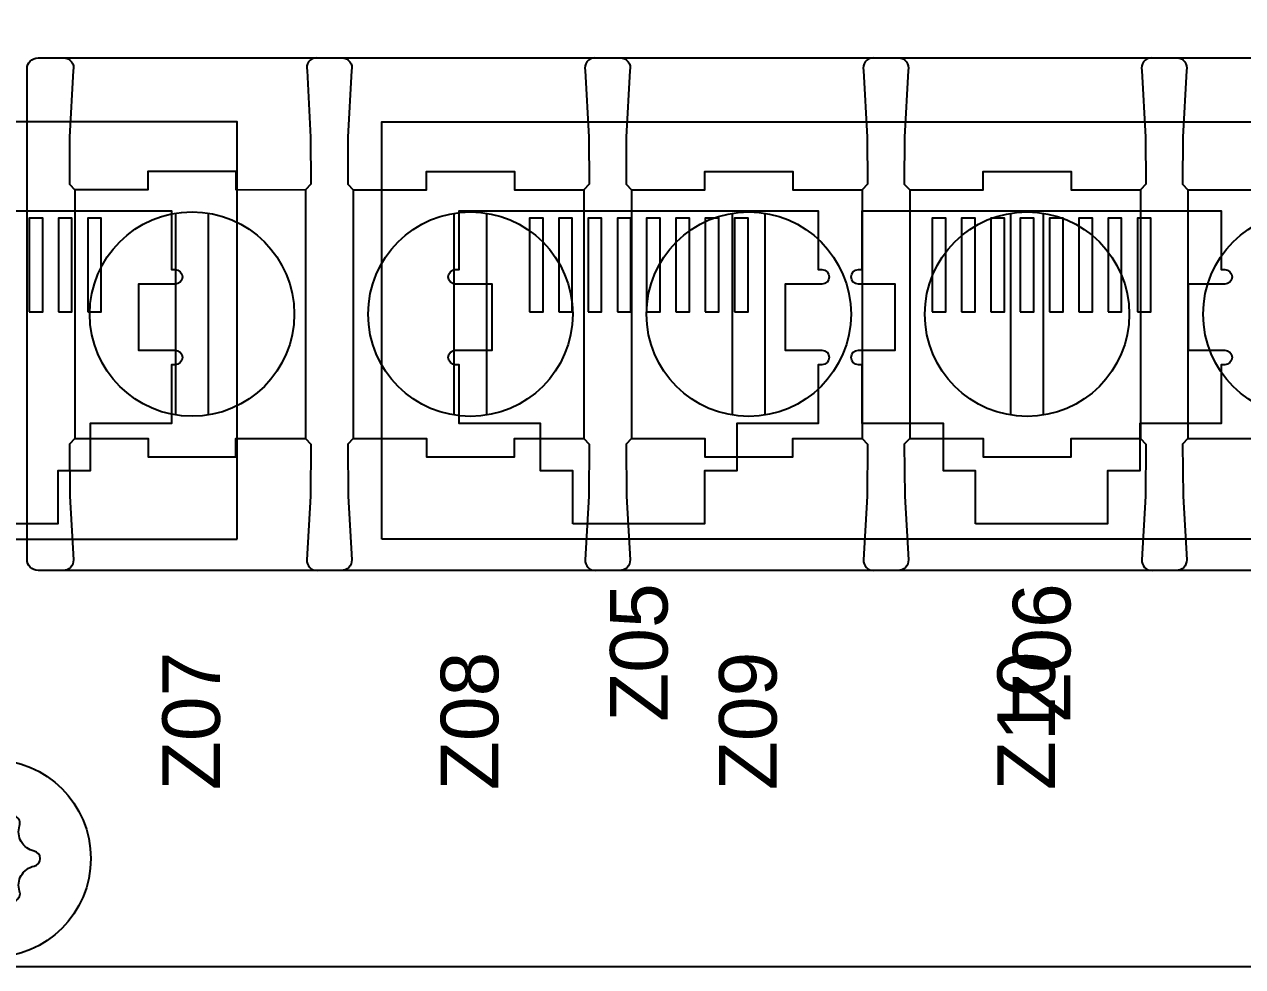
# Model space of a CAD drawing. Extents: x 0.3 to 23.7, y 0.2 to 17.8.
# Drawn here: x 20.347 to 22.011, y 1.569 to 2.856 of the extents above; entities that cross this region are included whole.
import ezdxf

# ---------------------------------------------------------------- set-up
doc = ezdxf.new("R2010")
doc.units = 0
doc.header["$MEASUREMENT"] = 0
for name, color, linetype in [('5_01__81__1_AMP_PHASE__1_A', 7, 'CONTINUOUS'), ('5_02__82__1_AMP_PHASE__5_A', 7, 'CONTINUOUS'), ('5_03__83__1_AMP_PHASE__2_5', 7, 'CONTINUOUS'), ('5_04__85__5_AMP_PHASE__5_A', 7, 'CONTINUOUS'), ('5_05__86__5_AMP_PHASE__1_A', 7, 'CONTINUOUS'), ('5_06__87__5_AMP_PHASE__2_5', 7, 'CONTINUOUS'), ('5_07__L1__1-NEUTRAL_ROGOWS', 7, 'CONTINUOUS'), ('6_00_____DWG', 7, 'CONTINUOUS')]:
    doc.layers.add(name, color=color, linetype=linetype)
doc.styles.add('ARIAL', font='arial.ttf')

msp = doc.modelspace()

# ---------------------------------------------------------------- linework, layer by layer
at = {"layer": '5_01__81__1_AMP_PHASE__1_A'}
msp.add_lwpolyline([(20.3661, 2.8098), (22.6811, 2.8098, -0.414186), (22.6961, 2.7948), (22.6961, 2.1248, -0.414214), (22.6811, 2.1098), (20.3661, 2.1098, -0.414485), (20.3511, 2.1248), (20.3511, 2.7948, -0.413969)], format="xyb", close=True, dxfattribs=at)
for points in [[(20.4011, 2.8097, -0.49765), (20.414, 2.7927), (20.4091, 2.7017), (20.4088, 2.6371), (20.4161, 2.6298), (20.4161, 2.2898), (20.4088, 2.2824), (20.4093, 2.2113), (20.4144, 2.1243, -0.428696), (20.4, 2.1098, 6.093453)], [(20.7462, 2.8097, 0.49765), (20.7333, 2.7927), (20.7382, 2.7017), (20.7385, 2.6371), (20.7311, 2.6298), (20.7311, 2.2898), (20.7385, 2.2824), (20.738, 2.2113), (20.7329, 2.1243, 0.428696), (20.7472, 2.1098, -6.093453)], [(20.7811, 2.8097, -0.49765), (20.794, 2.7927), (20.7891, 2.7017), (20.7888, 2.6371), (20.7961, 2.6298), (20.7961, 2.2898), (20.7888, 2.2824), (20.7893, 2.2113), (20.7944, 2.1243, -0.428696), (20.78, 2.1098, 6.093453)], [(21.1262, 2.8097, 0.49765), (21.1132, 2.7927), (21.1182, 2.7017), (21.1185, 2.6371), (21.1111, 2.6298), (21.1111, 2.2898), (21.1185, 2.2824), (21.118, 2.2113), (21.1129, 2.1243, 0.428696), (21.1272, 2.1098, -6.093453)], [(21.1611, 2.8097, -0.49765), (21.174, 2.7927), (21.1691, 2.7017), (21.1688, 2.6371), (21.1761, 2.6298), (21.1761, 2.2898), (21.1688, 2.2824), (21.1693, 2.2113), (21.1744, 2.1243, -0.428696), (21.16, 2.1098, 6.093453)], [(21.5062, 2.8097, 0.49765), (21.4932, 2.7927), (21.4982, 2.7017), (21.4985, 2.6371), (21.4911, 2.6298), (21.4911, 2.2898), (21.4985, 2.2824), (21.498, 2.2113), (21.4929, 2.1243, 0.428696), (21.5072, 2.1098, -6.093453)], [(21.5411, 2.8097, -0.49765), (21.554, 2.7927), (21.5491, 2.7017), (21.5488, 2.6371), (21.5561, 2.6298), (21.5561, 2.2898), (21.5488, 2.2824), (21.5493, 2.2113), (21.5544, 2.1243, -0.428696), (21.54, 2.1098, 6.093453)], [(21.8862, 2.8097, 0.49765), (21.8732, 2.7927), (21.8781, 2.7017), (21.8784, 2.6371), (21.8711, 2.6298), (21.8711, 2.2898), (21.8784, 2.2824), (21.8779, 2.2113), (21.8729, 2.1243, 0.428696), (21.8872, 2.1098, -6.093453)], [(21.9211, 2.8097, -0.49765), (21.934, 2.7927), (21.9291, 2.7017), (21.9288, 2.6371), (21.9361, 2.6298), (21.9361, 2.2898), (21.9288, 2.2824), (21.9293, 2.2113), (21.9343, 2.1243, -0.428696), (21.92, 2.1098, 6.093453)]]:
    msp.add_lwpolyline(points, format="xyb", dxfattribs=at)
for points in [[(20.4163, 2.6299), (20.5163, 2.6299), (20.5163, 2.6549), (20.6363, 2.6549), (20.6363, 2.6299), (20.7311, 2.6298)], [(20.7964, 2.6298), (20.8964, 2.6298), (20.8964, 2.6548), (21.0164, 2.6548), (21.0164, 2.6298), (21.1112, 2.6296)], [(21.1764, 2.6298), (21.2764, 2.6298), (21.2764, 2.6548), (21.3964, 2.6548), (21.3964, 2.6298), (21.4912, 2.6296)], [(21.5564, 2.6298), (21.6564, 2.6298), (21.6564, 2.6548), (21.7764, 2.6548), (21.7764, 2.6298), (21.8712, 2.6296)], [(21.9364, 2.6298), (22.0364, 2.6298), (22.0364, 2.6548), (22.1564, 2.6548), (22.1564, 2.6298), (22.2512, 2.6296)], [(20.5541, 2.3221), (20.5541, 2.5978)], [(20.5981, 2.5979), (20.5981, 2.322)], [(20.9342, 2.3219), (20.9342, 2.5976)], [(20.9782, 2.5977), (20.9782, 2.3218)], [(21.3142, 2.3219), (21.3142, 2.5976)], [(21.3582, 2.5977), (21.3582, 2.3218)], [(21.6942, 2.3219), (21.6942, 2.5976)], [(21.7382, 2.5977), (21.7382, 2.3218)], [(20.4163, 2.2899), (20.5163, 2.2899), (20.5163, 2.2649), (20.6363, 2.2649), (20.6363, 2.2899), (20.7311, 2.2901)], [(20.7964, 2.2898), (20.8964, 2.2898), (20.8964, 2.2648), (21.0164, 2.2648), (21.0164, 2.2898), (21.1112, 2.2899)], [(21.1764, 2.2898), (21.2764, 2.2898), (21.2764, 2.2648), (21.3964, 2.2648), (21.3964, 2.2898), (21.4912, 2.2899)], [(21.5564, 2.2898), (21.6564, 2.2898), (21.6564, 2.2648), (21.7764, 2.2648), (21.7764, 2.2898), (21.8712, 2.2899)], [(21.9364, 2.2898), (22.0364, 2.2898), (22.0364, 2.2648), (22.1564, 2.2648), (22.1564, 2.2898), (22.2512, 2.2899)]]:
    msp.add_lwpolyline(points, dxfattribs=at)
for centre in [(20.5763, 2.4599), (20.9564, 2.4598), (21.3364, 2.4598), (21.7164, 2.4598), (22.0964, 2.4598)]:
    msp.add_circle(centre, 0.1396, dxfattribs=at)
at = {"layer": '5_02__82__1_AMP_PHASE__5_A'}
msp.add_lwpolyline([(20.3661, 2.8098), (22.6811, 2.8098, -0.414186), (22.6961, 2.7948), (22.6961, 2.1248, -0.414214), (22.6811, 2.1098), (20.3661, 2.1098, -0.414485), (20.3511, 2.1248), (20.3511, 2.7948, -0.413969)], format="xyb", close=True, dxfattribs=at)
for points in [[(20.4011, 2.8097, -0.49765), (20.414, 2.7927), (20.4091, 2.7017), (20.4088, 2.6371), (20.4161, 2.6298), (20.4161, 2.2898), (20.4088, 2.2824), (20.4093, 2.2113), (20.4144, 2.1243, -0.428696), (20.4, 2.1098, 6.093453)], [(20.7462, 2.8097, 0.49765), (20.7333, 2.7927), (20.7382, 2.7017), (20.7385, 2.6371), (20.7311, 2.6298), (20.7311, 2.2898), (20.7385, 2.2824), (20.738, 2.2113), (20.7329, 2.1243, 0.428696), (20.7472, 2.1098, -6.093453)], [(20.7811, 2.8097, -0.49765), (20.794, 2.7927), (20.7891, 2.7017), (20.7888, 2.6371), (20.7961, 2.6298), (20.7961, 2.2898), (20.7888, 2.2824), (20.7893, 2.2113), (20.7944, 2.1243, -0.428696), (20.78, 2.1098, 6.093453)], [(21.1262, 2.8097, 0.49765), (21.1132, 2.7927), (21.1182, 2.7017), (21.1185, 2.6371), (21.1111, 2.6298), (21.1111, 2.2898), (21.1185, 2.2824), (21.118, 2.2113), (21.1129, 2.1243, 0.428696), (21.1272, 2.1098, -6.093453)], [(21.1611, 2.8097, -0.49765), (21.174, 2.7927), (21.1691, 2.7017), (21.1688, 2.6371), (21.1761, 2.6298), (21.1761, 2.2898), (21.1688, 2.2824), (21.1693, 2.2113), (21.1744, 2.1243, -0.428696), (21.16, 2.1098, 6.093453)], [(21.5062, 2.8097, 0.49765), (21.4932, 2.7927), (21.4982, 2.7017), (21.4985, 2.6371), (21.4911, 2.6298), (21.4911, 2.2898), (21.4985, 2.2824), (21.498, 2.2113), (21.4929, 2.1243, 0.428696), (21.5072, 2.1098, -6.093453)], [(21.5411, 2.8097, -0.49765), (21.554, 2.7927), (21.5491, 2.7017), (21.5488, 2.6371), (21.5561, 2.6298), (21.5561, 2.2898), (21.5488, 2.2824), (21.5493, 2.2113), (21.5544, 2.1243, -0.428696), (21.54, 2.1098, 6.093453)], [(21.8862, 2.8097, 0.49765), (21.8732, 2.7927), (21.8781, 2.7017), (21.8784, 2.6371), (21.8711, 2.6298), (21.8711, 2.2898), (21.8784, 2.2824), (21.8779, 2.2113), (21.8729, 2.1243, 0.428696), (21.8872, 2.1098, -6.093453)], [(21.9211, 2.8097, -0.49765), (21.934, 2.7927), (21.9291, 2.7017), (21.9288, 2.6371), (21.9361, 2.6298), (21.9361, 2.2898), (21.9288, 2.2824), (21.9293, 2.2113), (21.9343, 2.1243, -0.428696), (21.92, 2.1098, 6.093453)]]:
    msp.add_lwpolyline(points, format="xyb", dxfattribs=at)
for points in [[(20.4163, 2.6299), (20.5163, 2.6299), (20.5163, 2.6549), (20.6363, 2.6549), (20.6363, 2.6299), (20.7311, 2.6298)], [(20.7964, 2.6298), (20.8964, 2.6298), (20.8964, 2.6548), (21.0164, 2.6548), (21.0164, 2.6298), (21.1112, 2.6296)], [(21.1764, 2.6298), (21.2764, 2.6298), (21.2764, 2.6548), (21.3964, 2.6548), (21.3964, 2.6298), (21.4912, 2.6296)], [(21.5564, 2.6298), (21.6564, 2.6298), (21.6564, 2.6548), (21.7764, 2.6548), (21.7764, 2.6298), (21.8712, 2.6296)], [(21.9364, 2.6298), (22.0364, 2.6298), (22.0364, 2.6548), (22.1564, 2.6548), (22.1564, 2.6298), (22.2512, 2.6296)], [(20.5541, 2.3221), (20.5541, 2.5978)], [(20.5981, 2.5979), (20.5981, 2.322)], [(20.9342, 2.3219), (20.9342, 2.5976)], [(20.9782, 2.5977), (20.9782, 2.3218)], [(21.3142, 2.3219), (21.3142, 2.5976)], [(21.3582, 2.5977), (21.3582, 2.3218)], [(21.6942, 2.3219), (21.6942, 2.5976)], [(21.7382, 2.5977), (21.7382, 2.3218)], [(20.4163, 2.2899), (20.5163, 2.2899), (20.5163, 2.2649), (20.6363, 2.2649), (20.6363, 2.2899), (20.7311, 2.2901)], [(20.7964, 2.2898), (20.8964, 2.2898), (20.8964, 2.2648), (21.0164, 2.2648), (21.0164, 2.2898), (21.1112, 2.2899)], [(21.1764, 2.2898), (21.2764, 2.2898), (21.2764, 2.2648), (21.3964, 2.2648), (21.3964, 2.2898), (21.4912, 2.2899)], [(21.5564, 2.2898), (21.6564, 2.2898), (21.6564, 2.2648), (21.7764, 2.2648), (21.7764, 2.2898), (21.8712, 2.2899)], [(21.9364, 2.2898), (22.0364, 2.2898), (22.0364, 2.2648), (22.1564, 2.2648), (22.1564, 2.2898), (22.2512, 2.2899)]]:
    msp.add_lwpolyline(points, dxfattribs=at)
for centre in [(20.5763, 2.4599), (20.9564, 2.4598), (21.3364, 2.4598), (21.7164, 2.4598), (22.0964, 2.4598)]:
    msp.add_circle(centre, 0.1396, dxfattribs=at)
at = {"layer": '5_03__83__1_AMP_PHASE__2_5'}
msp.add_lwpolyline([(20.3661, 2.8098), (22.6811, 2.8098, -0.414186), (22.6961, 2.7948), (22.6961, 2.1248, -0.414214), (22.6811, 2.1098), (20.3661, 2.1098, -0.414485), (20.3511, 2.1248), (20.3511, 2.7948, -0.413969)], format="xyb", close=True, dxfattribs=at)
for points in [[(20.4011, 2.8097, -0.49765), (20.414, 2.7927), (20.4091, 2.7017), (20.4088, 2.6371), (20.4161, 2.6298), (20.4161, 2.2898), (20.4088, 2.2824), (20.4093, 2.2113), (20.4144, 2.1243, -0.428696), (20.4, 2.1098, 6.093453)], [(20.7462, 2.8097, 0.49765), (20.7333, 2.7927), (20.7382, 2.7017), (20.7385, 2.6371), (20.7311, 2.6298), (20.7311, 2.2898), (20.7385, 2.2824), (20.738, 2.2113), (20.7329, 2.1243, 0.428696), (20.7472, 2.1098, -6.093453)], [(20.7811, 2.8097, -0.49765), (20.794, 2.7927), (20.7891, 2.7017), (20.7888, 2.6371), (20.7961, 2.6298), (20.7961, 2.2898), (20.7888, 2.2824), (20.7893, 2.2113), (20.7944, 2.1243, -0.428696), (20.78, 2.1098, 6.093453)], [(21.1262, 2.8097, 0.49765), (21.1132, 2.7927), (21.1182, 2.7017), (21.1185, 2.6371), (21.1111, 2.6298), (21.1111, 2.2898), (21.1185, 2.2824), (21.118, 2.2113), (21.1129, 2.1243, 0.428696), (21.1272, 2.1098, -6.093453)], [(21.1611, 2.8097, -0.49765), (21.174, 2.7927), (21.1691, 2.7017), (21.1688, 2.6371), (21.1761, 2.6298), (21.1761, 2.2898), (21.1688, 2.2824), (21.1693, 2.2113), (21.1744, 2.1243, -0.428696), (21.16, 2.1098, 6.093453)], [(21.5062, 2.8097, 0.49765), (21.4932, 2.7927), (21.4982, 2.7017), (21.4985, 2.6371), (21.4911, 2.6298), (21.4911, 2.2898), (21.4985, 2.2824), (21.498, 2.2113), (21.4929, 2.1243, 0.428696), (21.5072, 2.1098, -6.093453)], [(21.5411, 2.8097, -0.49765), (21.554, 2.7927), (21.5491, 2.7017), (21.5488, 2.6371), (21.5561, 2.6298), (21.5561, 2.2898), (21.5488, 2.2824), (21.5493, 2.2113), (21.5544, 2.1243, -0.428696), (21.54, 2.1098, 6.093453)], [(21.8862, 2.8097, 0.49765), (21.8732, 2.7927), (21.8781, 2.7017), (21.8784, 2.6371), (21.8711, 2.6298), (21.8711, 2.2898), (21.8784, 2.2824), (21.8779, 2.2113), (21.8729, 2.1243, 0.428696), (21.8872, 2.1098, -6.093453)], [(21.9211, 2.8097, -0.49765), (21.934, 2.7927), (21.9291, 2.7017), (21.9288, 2.6371), (21.9361, 2.6298), (21.9361, 2.2898), (21.9288, 2.2824), (21.9293, 2.2113), (21.9343, 2.1243, -0.428696), (21.92, 2.1098, 6.093453)]]:
    msp.add_lwpolyline(points, format="xyb", dxfattribs=at)
for points in [[(20.4163, 2.6299), (20.5163, 2.6299), (20.5163, 2.6549), (20.6363, 2.6549), (20.6363, 2.6299), (20.7311, 2.6298)], [(20.7964, 2.6298), (20.8964, 2.6298), (20.8964, 2.6548), (21.0164, 2.6548), (21.0164, 2.6298), (21.1112, 2.6296)], [(21.1764, 2.6298), (21.2764, 2.6298), (21.2764, 2.6548), (21.3964, 2.6548), (21.3964, 2.6298), (21.4912, 2.6296)], [(21.5564, 2.6298), (21.6564, 2.6298), (21.6564, 2.6548), (21.7764, 2.6548), (21.7764, 2.6298), (21.8712, 2.6296)], [(21.9364, 2.6298), (22.0364, 2.6298), (22.0364, 2.6548), (22.1564, 2.6548), (22.1564, 2.6298), (22.2512, 2.6296)], [(20.5541, 2.3221), (20.5541, 2.5978)], [(20.5981, 2.5979), (20.5981, 2.322)], [(20.9342, 2.3219), (20.9342, 2.5976)], [(20.9782, 2.5977), (20.9782, 2.3218)], [(21.3142, 2.3219), (21.3142, 2.5976)], [(21.3582, 2.5977), (21.3582, 2.3218)], [(21.6942, 2.3219), (21.6942, 2.5976)], [(21.7382, 2.5977), (21.7382, 2.3218)], [(20.4163, 2.2899), (20.5163, 2.2899), (20.5163, 2.2649), (20.6363, 2.2649), (20.6363, 2.2899), (20.7311, 2.2901)], [(20.7964, 2.2898), (20.8964, 2.2898), (20.8964, 2.2648), (21.0164, 2.2648), (21.0164, 2.2898), (21.1112, 2.2899)], [(21.1764, 2.2898), (21.2764, 2.2898), (21.2764, 2.2648), (21.3964, 2.2648), (21.3964, 2.2898), (21.4912, 2.2899)], [(21.5564, 2.2898), (21.6564, 2.2898), (21.6564, 2.2648), (21.7764, 2.2648), (21.7764, 2.2898), (21.8712, 2.2899)], [(21.9364, 2.2898), (22.0364, 2.2898), (22.0364, 2.2648), (22.1564, 2.2648), (22.1564, 2.2898), (22.2512, 2.2899)]]:
    msp.add_lwpolyline(points, dxfattribs=at)
for centre in [(20.5763, 2.4599), (20.9564, 2.4598), (21.3364, 2.4598), (21.7164, 2.4598), (22.0964, 2.4598)]:
    msp.add_circle(centre, 0.1396, dxfattribs=at)
at = {"layer": '5_04__85__5_AMP_PHASE__5_A'}
msp.add_lwpolyline([(20.3661, 2.8098), (22.6811, 2.8098, -0.414186), (22.6961, 2.7948), (22.6961, 2.1248, -0.414214), (22.6811, 2.1098), (20.3661, 2.1098, -0.414485), (20.3511, 2.1248), (20.3511, 2.7948, -0.413969)], format="xyb", close=True, dxfattribs=at)
for points in [[(20.4011, 2.8097, -0.49765), (20.414, 2.7927), (20.4091, 2.7017), (20.4088, 2.6371), (20.4161, 2.6298), (20.4161, 2.2898), (20.4088, 2.2824), (20.4093, 2.2113), (20.4144, 2.1243, -0.428696), (20.4, 2.1098, 6.093453)], [(20.7462, 2.8097, 0.49765), (20.7333, 2.7927), (20.7382, 2.7017), (20.7385, 2.6371), (20.7311, 2.6298), (20.7311, 2.2898), (20.7385, 2.2824), (20.738, 2.2113), (20.7329, 2.1243, 0.428696), (20.7472, 2.1098, -6.093453)], [(20.7811, 2.8097, -0.49765), (20.794, 2.7927), (20.7891, 2.7017), (20.7888, 2.6371), (20.7961, 2.6298), (20.7961, 2.2898), (20.7888, 2.2824), (20.7893, 2.2113), (20.7944, 2.1243, -0.428696), (20.78, 2.1098, 6.093453)], [(21.1262, 2.8097, 0.49765), (21.1132, 2.7927), (21.1182, 2.7017), (21.1185, 2.6371), (21.1111, 2.6298), (21.1111, 2.2898), (21.1185, 2.2824), (21.118, 2.2113), (21.1129, 2.1243, 0.428696), (21.1272, 2.1098, -6.093453)], [(21.1611, 2.8097, -0.49765), (21.174, 2.7927), (21.1691, 2.7017), (21.1688, 2.6371), (21.1761, 2.6298), (21.1761, 2.2898), (21.1688, 2.2824), (21.1693, 2.2113), (21.1744, 2.1243, -0.428696), (21.16, 2.1098, 6.093453)], [(21.5062, 2.8097, 0.49765), (21.4932, 2.7927), (21.4982, 2.7017), (21.4985, 2.6371), (21.4911, 2.6298), (21.4911, 2.2898), (21.4985, 2.2824), (21.498, 2.2113), (21.4929, 2.1243, 0.428696), (21.5072, 2.1098, -6.093453)], [(21.5411, 2.8097, -0.49765), (21.554, 2.7927), (21.5491, 2.7017), (21.5488, 2.6371), (21.5561, 2.6298), (21.5561, 2.2898), (21.5488, 2.2824), (21.5493, 2.2113), (21.5544, 2.1243, -0.428696), (21.54, 2.1098, 6.093453)], [(21.8862, 2.8097, 0.49765), (21.8732, 2.7927), (21.8781, 2.7017), (21.8784, 2.6371), (21.8711, 2.6298), (21.8711, 2.2898), (21.8784, 2.2824), (21.8779, 2.2113), (21.8729, 2.1243, 0.428696), (21.8872, 2.1098, -6.093453)], [(21.9211, 2.8097, -0.49765), (21.934, 2.7927), (21.9291, 2.7017), (21.9288, 2.6371), (21.9361, 2.6298), (21.9361, 2.2898), (21.9288, 2.2824), (21.9293, 2.2113), (21.9343, 2.1243, -0.428696), (21.92, 2.1098, 6.093453)]]:
    msp.add_lwpolyline(points, format="xyb", dxfattribs=at)
for points in [[(20.4163, 2.6299), (20.5163, 2.6299), (20.5163, 2.6549), (20.6363, 2.6549), (20.6363, 2.6299), (20.7311, 2.6298)], [(20.7964, 2.6298), (20.8964, 2.6298), (20.8964, 2.6548), (21.0164, 2.6548), (21.0164, 2.6298), (21.1112, 2.6296)], [(21.1764, 2.6298), (21.2764, 2.6298), (21.2764, 2.6548), (21.3964, 2.6548), (21.3964, 2.6298), (21.4912, 2.6296)], [(21.5564, 2.6298), (21.6564, 2.6298), (21.6564, 2.6548), (21.7764, 2.6548), (21.7764, 2.6298), (21.8712, 2.6296)], [(21.9364, 2.6298), (22.0364, 2.6298), (22.0364, 2.6548), (22.1564, 2.6548), (22.1564, 2.6298), (22.2512, 2.6296)], [(20.5541, 2.3221), (20.5541, 2.5978)], [(20.5981, 2.5979), (20.5981, 2.322)], [(20.9342, 2.3219), (20.9342, 2.5976)], [(20.9782, 2.5977), (20.9782, 2.3218)], [(21.3142, 2.3219), (21.3142, 2.5976)], [(21.3582, 2.5977), (21.3582, 2.3218)], [(21.6942, 2.3219), (21.6942, 2.5976)], [(21.7382, 2.5977), (21.7382, 2.3218)], [(20.4163, 2.2899), (20.5163, 2.2899), (20.5163, 2.2649), (20.6363, 2.2649), (20.6363, 2.2899), (20.7311, 2.2901)], [(20.7964, 2.2898), (20.8964, 2.2898), (20.8964, 2.2648), (21.0164, 2.2648), (21.0164, 2.2898), (21.1112, 2.2899)], [(21.1764, 2.2898), (21.2764, 2.2898), (21.2764, 2.2648), (21.3964, 2.2648), (21.3964, 2.2898), (21.4912, 2.2899)], [(21.5564, 2.2898), (21.6564, 2.2898), (21.6564, 2.2648), (21.7764, 2.2648), (21.7764, 2.2898), (21.8712, 2.2899)], [(21.9364, 2.2898), (22.0364, 2.2898), (22.0364, 2.2648), (22.1564, 2.2648), (22.1564, 2.2898), (22.2512, 2.2899)]]:
    msp.add_lwpolyline(points, dxfattribs=at)
for centre in [(20.5763, 2.4599), (20.9564, 2.4598), (21.3364, 2.4598), (21.7164, 2.4598), (22.0964, 2.4598)]:
    msp.add_circle(centre, 0.1396, dxfattribs=at)
at = {"layer": '5_05__86__5_AMP_PHASE__1_A'}
msp.add_lwpolyline([(20.3661, 2.8098), (22.6811, 2.8098, -0.414186), (22.6961, 2.7948), (22.6961, 2.1248, -0.414214), (22.6811, 2.1098), (20.3661, 2.1098, -0.414485), (20.3511, 2.1248), (20.3511, 2.7948, -0.413969)], format="xyb", close=True, dxfattribs=at)
for points in [[(20.4011, 2.8097, -0.49765), (20.414, 2.7927), (20.4091, 2.7017), (20.4088, 2.6371), (20.4161, 2.6298), (20.4161, 2.2898), (20.4088, 2.2824), (20.4093, 2.2113), (20.4144, 2.1243, -0.428696), (20.4, 2.1098, 6.093453)], [(20.7462, 2.8097, 0.49765), (20.7333, 2.7927), (20.7382, 2.7017), (20.7385, 2.6371), (20.7311, 2.6298), (20.7311, 2.2898), (20.7385, 2.2824), (20.738, 2.2113), (20.7329, 2.1243, 0.428696), (20.7472, 2.1098, -6.093453)], [(20.7811, 2.8097, -0.49765), (20.794, 2.7927), (20.7891, 2.7017), (20.7888, 2.6371), (20.7961, 2.6298), (20.7961, 2.2898), (20.7888, 2.2824), (20.7893, 2.2113), (20.7944, 2.1243, -0.428696), (20.78, 2.1098, 6.093453)], [(21.1262, 2.8097, 0.49765), (21.1132, 2.7927), (21.1182, 2.7017), (21.1185, 2.6371), (21.1111, 2.6298), (21.1111, 2.2898), (21.1185, 2.2824), (21.118, 2.2113), (21.1129, 2.1243, 0.428696), (21.1272, 2.1098, -6.093453)], [(21.1611, 2.8097, -0.49765), (21.174, 2.7927), (21.1691, 2.7017), (21.1688, 2.6371), (21.1761, 2.6298), (21.1761, 2.2898), (21.1688, 2.2824), (21.1693, 2.2113), (21.1744, 2.1243, -0.428696), (21.16, 2.1098, 6.093453)], [(21.5062, 2.8097, 0.49765), (21.4932, 2.7927), (21.4982, 2.7017), (21.4985, 2.6371), (21.4911, 2.6298), (21.4911, 2.2898), (21.4985, 2.2824), (21.498, 2.2113), (21.4929, 2.1243, 0.428696), (21.5072, 2.1098, -6.093453)], [(21.5411, 2.8097, -0.49765), (21.554, 2.7927), (21.5491, 2.7017), (21.5488, 2.6371), (21.5561, 2.6298), (21.5561, 2.2898), (21.5488, 2.2824), (21.5493, 2.2113), (21.5544, 2.1243, -0.428696), (21.54, 2.1098, 6.093453)], [(21.8862, 2.8097, 0.49765), (21.8732, 2.7927), (21.8781, 2.7017), (21.8784, 2.6371), (21.8711, 2.6298), (21.8711, 2.2898), (21.8784, 2.2824), (21.8779, 2.2113), (21.8729, 2.1243, 0.428696), (21.8872, 2.1098, -6.093453)], [(21.9211, 2.8097, -0.49765), (21.934, 2.7927), (21.9291, 2.7017), (21.9288, 2.6371), (21.9361, 2.6298), (21.9361, 2.2898), (21.9288, 2.2824), (21.9293, 2.2113), (21.9343, 2.1243, -0.428696), (21.92, 2.1098, 6.093453)]]:
    msp.add_lwpolyline(points, format="xyb", dxfattribs=at)
for points in [[(20.4163, 2.6299), (20.5163, 2.6299), (20.5163, 2.6549), (20.6363, 2.6549), (20.6363, 2.6299), (20.7311, 2.6298)], [(20.7964, 2.6298), (20.8964, 2.6298), (20.8964, 2.6548), (21.0164, 2.6548), (21.0164, 2.6298), (21.1112, 2.6296)], [(21.1764, 2.6298), (21.2764, 2.6298), (21.2764, 2.6548), (21.3964, 2.6548), (21.3964, 2.6298), (21.4912, 2.6296)], [(21.5564, 2.6298), (21.6564, 2.6298), (21.6564, 2.6548), (21.7764, 2.6548), (21.7764, 2.6298), (21.8712, 2.6296)], [(21.9364, 2.6298), (22.0364, 2.6298), (22.0364, 2.6548), (22.1564, 2.6548), (22.1564, 2.6298), (22.2512, 2.6296)], [(20.5541, 2.3221), (20.5541, 2.5978)], [(20.5981, 2.5979), (20.5981, 2.322)], [(20.9342, 2.3219), (20.9342, 2.5976)], [(20.9782, 2.5977), (20.9782, 2.3218)], [(21.3142, 2.3219), (21.3142, 2.5976)], [(21.3582, 2.5977), (21.3582, 2.3218)], [(21.6942, 2.3219), (21.6942, 2.5976)], [(21.7382, 2.5977), (21.7382, 2.3218)], [(20.4163, 2.2899), (20.5163, 2.2899), (20.5163, 2.2649), (20.6363, 2.2649), (20.6363, 2.2899), (20.7311, 2.2901)], [(20.7964, 2.2898), (20.8964, 2.2898), (20.8964, 2.2648), (21.0164, 2.2648), (21.0164, 2.2898), (21.1112, 2.2899)], [(21.1764, 2.2898), (21.2764, 2.2898), (21.2764, 2.2648), (21.3964, 2.2648), (21.3964, 2.2898), (21.4912, 2.2899)], [(21.5564, 2.2898), (21.6564, 2.2898), (21.6564, 2.2648), (21.7764, 2.2648), (21.7764, 2.2898), (21.8712, 2.2899)], [(21.9364, 2.2898), (22.0364, 2.2898), (22.0364, 2.2648), (22.1564, 2.2648), (22.1564, 2.2898), (22.2512, 2.2899)]]:
    msp.add_lwpolyline(points, dxfattribs=at)
for centre in [(20.5763, 2.4599), (20.9564, 2.4598), (21.3364, 2.4598), (21.7164, 2.4598), (22.0964, 2.4598)]:
    msp.add_circle(centre, 0.1396, dxfattribs=at)
at = {"layer": '5_06__87__5_AMP_PHASE__2_5'}
msp.add_lwpolyline([(20.3661, 2.8098), (22.6811, 2.8098, -0.414186), (22.6961, 2.7948), (22.6961, 2.1248, -0.414214), (22.6811, 2.1098), (20.3661, 2.1098, -0.414485), (20.3511, 2.1248), (20.3511, 2.7948, -0.413969)], format="xyb", close=True, dxfattribs=at)
for points in [[(20.4011, 2.8097, -0.49765), (20.414, 2.7927), (20.4091, 2.7017), (20.4088, 2.6371), (20.4161, 2.6298), (20.4161, 2.2898), (20.4088, 2.2824), (20.4093, 2.2113), (20.4144, 2.1243, -0.428696), (20.4, 2.1098, 6.093453)], [(20.7462, 2.8097, 0.49765), (20.7333, 2.7927), (20.7382, 2.7017), (20.7385, 2.6371), (20.7311, 2.6298), (20.7311, 2.2898), (20.7385, 2.2824), (20.738, 2.2113), (20.7329, 2.1243, 0.428696), (20.7472, 2.1098, -6.093453)], [(20.7811, 2.8097, -0.49765), (20.794, 2.7927), (20.7891, 2.7017), (20.7888, 2.6371), (20.7961, 2.6298), (20.7961, 2.2898), (20.7888, 2.2824), (20.7893, 2.2113), (20.7944, 2.1243, -0.428696), (20.78, 2.1098, 6.093453)], [(21.1262, 2.8097, 0.49765), (21.1132, 2.7927), (21.1182, 2.7017), (21.1185, 2.6371), (21.1111, 2.6298), (21.1111, 2.2898), (21.1185, 2.2824), (21.118, 2.2113), (21.1129, 2.1243, 0.428696), (21.1272, 2.1098, -6.093453)], [(21.1611, 2.8097, -0.49765), (21.174, 2.7927), (21.1691, 2.7017), (21.1688, 2.6371), (21.1761, 2.6298), (21.1761, 2.2898), (21.1688, 2.2824), (21.1693, 2.2113), (21.1744, 2.1243, -0.428696), (21.16, 2.1098, 6.093453)], [(21.5062, 2.8097, 0.49765), (21.4932, 2.7927), (21.4982, 2.7017), (21.4985, 2.6371), (21.4911, 2.6298), (21.4911, 2.2898), (21.4985, 2.2824), (21.498, 2.2113), (21.4929, 2.1243, 0.428696), (21.5072, 2.1098, -6.093453)], [(21.5411, 2.8097, -0.49765), (21.554, 2.7927), (21.5491, 2.7017), (21.5488, 2.6371), (21.5561, 2.6298), (21.5561, 2.2898), (21.5488, 2.2824), (21.5493, 2.2113), (21.5544, 2.1243, -0.428696), (21.54, 2.1098, 6.093453)], [(21.8862, 2.8097, 0.49765), (21.8732, 2.7927), (21.8781, 2.7017), (21.8784, 2.6371), (21.8711, 2.6298), (21.8711, 2.2898), (21.8784, 2.2824), (21.8779, 2.2113), (21.8729, 2.1243, 0.428696), (21.8872, 2.1098, -6.093453)], [(21.9211, 2.8097, -0.49765), (21.934, 2.7927), (21.9291, 2.7017), (21.9288, 2.6371), (21.9361, 2.6298), (21.9361, 2.2898), (21.9288, 2.2824), (21.9293, 2.2113), (21.9343, 2.1243, -0.428696), (21.92, 2.1098, 6.093453)]]:
    msp.add_lwpolyline(points, format="xyb", dxfattribs=at)
for points in [[(20.4163, 2.6299), (20.5163, 2.6299), (20.5163, 2.6549), (20.6363, 2.6549), (20.6363, 2.6299), (20.7311, 2.6298)], [(20.7964, 2.6298), (20.8964, 2.6298), (20.8964, 2.6548), (21.0164, 2.6548), (21.0164, 2.6298), (21.1112, 2.6296)], [(21.1764, 2.6298), (21.2764, 2.6298), (21.2764, 2.6548), (21.3964, 2.6548), (21.3964, 2.6298), (21.4912, 2.6296)], [(21.5564, 2.6298), (21.6564, 2.6298), (21.6564, 2.6548), (21.7764, 2.6548), (21.7764, 2.6298), (21.8712, 2.6296)], [(21.9364, 2.6298), (22.0364, 2.6298), (22.0364, 2.6548), (22.1564, 2.6548), (22.1564, 2.6298), (22.2512, 2.6296)], [(20.5541, 2.3221), (20.5541, 2.5978)], [(20.5981, 2.5979), (20.5981, 2.322)], [(20.9342, 2.3219), (20.9342, 2.5976)], [(20.9782, 2.5977), (20.9782, 2.3218)], [(21.3142, 2.3219), (21.3142, 2.5976)], [(21.3582, 2.5977), (21.3582, 2.3218)], [(21.6942, 2.3219), (21.6942, 2.5976)], [(21.7382, 2.5977), (21.7382, 2.3218)], [(20.4163, 2.2899), (20.5163, 2.2899), (20.5163, 2.2649), (20.6363, 2.2649), (20.6363, 2.2899), (20.7311, 2.2901)], [(20.7964, 2.2898), (20.8964, 2.2898), (20.8964, 2.2648), (21.0164, 2.2648), (21.0164, 2.2898), (21.1112, 2.2899)], [(21.1764, 2.2898), (21.2764, 2.2898), (21.2764, 2.2648), (21.3964, 2.2648), (21.3964, 2.2898), (21.4912, 2.2899)], [(21.5564, 2.2898), (21.6564, 2.2898), (21.6564, 2.2648), (21.7764, 2.2648), (21.7764, 2.2898), (21.8712, 2.2899)], [(21.9364, 2.2898), (22.0364, 2.2898), (22.0364, 2.2648), (22.1564, 2.2648), (22.1564, 2.2898), (22.2512, 2.2899)]]:
    msp.add_lwpolyline(points, dxfattribs=at)
for centre in [(20.5763, 2.4599), (20.9564, 2.4598), (21.3364, 2.4598), (21.7164, 2.4598), (22.0964, 2.4598)]:
    msp.add_circle(centre, 0.1396, dxfattribs=at)
at = {"layer": '5_07__L1__1-NEUTRAL_ROGOWS'}
for points in [[(20.6381, 2.1525), (20.6381, 2.7226), (19.9681, 2.7226), (19.9681, 2.1525)], [(20.8356, 2.1525), (20.8356, 2.7226), (22.6368, 2.7226), (22.6368, 2.1525)], [(20.3539, 2.4632), (20.3724, 2.4632), (20.3724, 2.5907), (20.3539, 2.5907)], [(20.3939, 2.4632), (20.4124, 2.4632), (20.4124, 2.5907), (20.3939, 2.5907)], [(20.4339, 2.4632), (20.4524, 2.4632), (20.4524, 2.5907), (20.4339, 2.5907)], [(21.037, 2.4632), (21.0555, 2.4632), (21.0555, 2.5907), (21.037, 2.5907)], [(21.077, 2.4632), (21.0955, 2.4632), (21.0955, 2.5907), (21.077, 2.5907)], [(21.117, 2.4632), (21.1355, 2.4632), (21.1355, 2.5907), (21.117, 2.5907)], [(21.157, 2.4632), (21.1755, 2.4632), (21.1755, 2.5907), (21.157, 2.5907)], [(21.197, 2.4632), (21.2155, 2.4632), (21.2155, 2.5907), (21.197, 2.5907)], [(21.237, 2.4632), (21.2555, 2.4632), (21.2555, 2.5907), (21.237, 2.5907)], [(21.277, 2.4632), (21.2955, 2.4632), (21.2955, 2.5907), (21.277, 2.5907)], [(21.317, 2.4632), (21.3355, 2.4632), (21.3355, 2.5907), (21.317, 2.5907)], [(21.587, 2.4632), (21.6055, 2.4632), (21.6055, 2.5907), (21.587, 2.5907)], [(21.627, 2.4632), (21.6455, 2.4632), (21.6455, 2.5907), (21.627, 2.5907)], [(21.667, 2.4632), (21.6855, 2.4632), (21.6855, 2.5907), (21.667, 2.5907)], [(21.707, 2.4632), (21.7255, 2.4632), (21.7255, 2.5907), (21.707, 2.5907)], [(21.747, 2.4632), (21.7655, 2.4632), (21.7655, 2.5907), (21.747, 2.5907)], [(21.787, 2.4632), (21.8055, 2.4632), (21.8055, 2.5907), (21.787, 2.5907)], [(21.827, 2.4632), (21.8455, 2.4632), (21.8455, 2.5907), (21.827, 2.5907)], [(21.867, 2.4632), (21.8855, 2.4632), (21.8855, 2.5907), (21.867, 2.5907)]]:
    msp.add_lwpolyline(points, close=True, dxfattribs=at)
msp.add_lwpolyline([(20.0581, 2.6007), (20.5481, 2.6007), (20.5481, 2.5207), (20.5531, 2.5207, -1), (20.5531, 2.5007), (20.5031, 2.5007), (20.5031, 2.4107), (20.5531, 2.4107, -1), (20.5531, 2.3907), (20.5481, 2.3907), (20.5481, 2.3107), (20.4371, 2.3107), (20.4371, 2.2457), (20.3931, 2.2457), (20.3931, 2.1734), (20.2131, 2.1734)], format="xyb", dxfattribs=at)
for points in [[(21.0962, 2.1734), (21.0962, 2.2457), (21.0522, 2.2457), (21.0522, 2.3107), (20.9412, 2.3107), (20.9412, 2.3907), (20.9362, 2.3907, -1), (20.9362, 2.4107), (20.9862, 2.4107), (20.9862, 2.5007), (20.9362, 2.5007, -1), (20.9362, 2.5207), (20.9412, 2.5207), (20.9412, 2.6007), (21.4312, 2.6007), (21.4312, 2.5207), (21.4362, 2.5207, -1), (21.4362, 2.5007), (21.3862, 2.5007), (21.3862, 2.4107), (21.4362, 2.4107, -1), (21.4362, 2.3907), (21.4312, 2.3907), (21.4312, 2.3107), (21.3202, 2.3107), (21.3202, 2.2457), (21.2762, 2.2457), (21.2762, 2.1734)], [(21.6462, 2.1734), (21.6462, 2.2457), (21.6022, 2.2457), (21.6022, 2.3107), (21.4912, 2.3107), (21.4912, 2.3907), (21.4862, 2.3907, -1), (21.4862, 2.4107), (21.5362, 2.4107), (21.5362, 2.5007), (21.4862, 2.5007, -1), (21.4862, 2.5207), (21.4912, 2.5207), (21.4912, 2.6007), (21.9812, 2.6007), (21.9812, 2.5207), (21.9862, 2.5207, -1), (21.9862, 2.5007), (21.9362, 2.5007), (21.9362, 2.4107), (21.9862, 2.4107, -1), (21.9862, 2.3907), (21.9812, 2.3907), (21.9812, 2.3107), (21.8702, 2.3107), (21.8702, 2.2457), (21.8262, 2.2457), (21.8262, 2.1734)]]:
    msp.add_lwpolyline(points, format="xyb", close=True, dxfattribs=at)
at = {"layer": '6_00_____DWG'}
for points in [[(17.9705, 1.5688), (22.6358, 1.5688, 0.414214), (22.7146, 1.6476), (22.7146, 1.7361, -0.414214), (22.8327, 1.8543), (22.9213, 1.8543, 0.414214), (23, 1.933), (23, 8.4881, 0.414214), (22.9213, 8.5669), (22.8327, 8.5669, -0.414214), (22.7146, 8.685), (22.7146, 8.7735, 0.414214), (22.6358, 8.8523), (17.9705, 8.8523, 0.414214), (17.8917, 8.7735), (17.8917, 8.685, -0.414214), (17.7736, 8.5669), (17.685, 8.5669, 0.414214), (17.6063, 8.4881), (17.6063, 1.933, 0.414214), (17.685, 1.8543), (17.7736, 1.8543, -0.414214), (17.8917, 1.7361), (17.8917, 1.6476, 0.414214)], [(20.3431, 1.6933, -0.214133), (20.3607, 1.7061, 0.812603), (20.3607, 1.7267, -0.213359), (20.3431, 1.7395, -0.215316), (20.3408, 1.7611, 0.812603), (20.3229, 1.7714, -0.447788), (20.2833, 1.7714, 0.812603), (20.2654, 1.7611, -0.215316), (20.2631, 1.7395, -0.213359), (20.2455, 1.7267, 0.812603), (20.2455, 1.7061, -0.214133), (20.2631, 1.6933, -0.213673), (20.2653, 1.6717, 0.812603), (20.2832, 1.6613, -0.214133), (20.3031, 1.6702, -0.214133), (20.323, 1.6613, 0.812603), (20.3409, 1.6717, -0.213673)]]:
    msp.add_lwpolyline(points, format="xyb", close=True, dxfattribs=at)
msp.add_circle((20.3031, 1.7165), 0.135, dxfattribs=at)

# ---------------------------------------------------------------- texts
at = {"layer": '5_01__81__1_AMP_PHASE__1_A', "style": 'ARIAL'}
for s, p in [('Z07', (20.6144, 1.8096)), ('Z08', (20.9945, 1.8096)), ('Z09', (21.3745, 1.8096)), ('Z10', (21.7545, 1.8096))]:
    msp.add_text(s, height=0.07867, rotation=90, dxfattribs=at).set_placement(p)
at = {"layer": '5_02__82__1_AMP_PHASE__5_A', "style": 'ARIAL'}
for s, p in [('Z07', (20.6144, 1.8096)), ('Z08', (20.9945, 1.8096)), ('Z09', (21.3745, 1.8096)), ('Z10', (21.7545, 1.8096))]:
    msp.add_text(s, height=0.07867, rotation=90, dxfattribs=at).set_placement(p)
at = {"layer": '5_03__83__1_AMP_PHASE__2_5', "style": 'ARIAL'}
for s, p in [('Z07', (20.6144, 1.8096)), ('Z08', (20.9945, 1.8096)), ('Z09', (21.3745, 1.8096)), ('Z10', (21.7545, 1.8096))]:
    msp.add_text(s, height=0.07867, rotation=90, dxfattribs=at).set_placement(p)
at = {"layer": '5_04__85__5_AMP_PHASE__5_A', "style": 'ARIAL'}
for s, p in [('Z07', (20.6144, 1.8096)), ('Z08', (20.9945, 1.8096)), ('Z09', (21.3745, 1.8096)), ('Z10', (21.7545, 1.8096))]:
    msp.add_text(s, height=0.07867, rotation=90, dxfattribs=at).set_placement(p)
at = {"layer": '5_05__86__5_AMP_PHASE__1_A', "style": 'ARIAL'}
for s, p in [('Z07', (20.6144, 1.8096)), ('Z08', (20.9945, 1.8096)), ('Z09', (21.3745, 1.8096)), ('Z10', (21.7545, 1.8096))]:
    msp.add_text(s, height=0.07867, rotation=90, dxfattribs=at).set_placement(p)
at = {"layer": '5_06__87__5_AMP_PHASE__2_5', "style": 'ARIAL'}
for s, p in [('Z07', (20.6144, 1.8096)), ('Z08', (20.9945, 1.8096)), ('Z09', (21.3745, 1.8096)), ('Z10', (21.7545, 1.8096))]:
    msp.add_text(s, height=0.07867, rotation=90, dxfattribs=at).set_placement(p)
at = {"layer": '5_07__L1__1-NEUTRAL_ROGOWS', "style": 'ARIAL'}
for s, p in [('Z05', (21.2256, 1.903)), ('Z06', (21.7756, 1.903))]:
    msp.add_text(s, height=0.07867, rotation=90, dxfattribs=at).set_placement(p)

doc.saveas('drawing.dxf')
